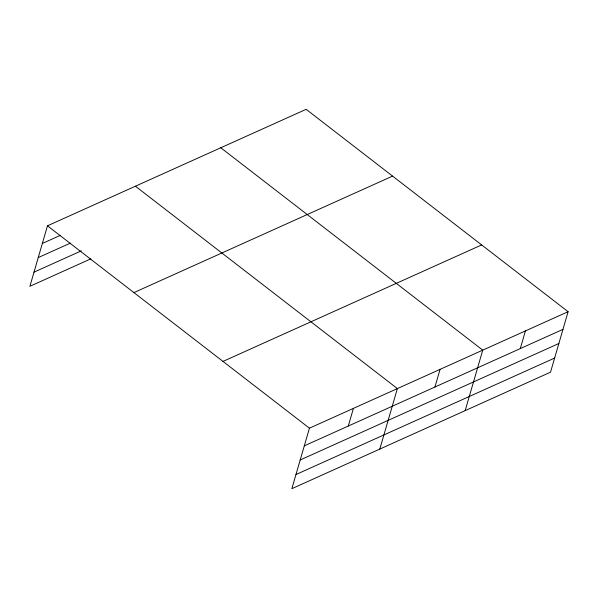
<?xml version="1.0" encoding="UTF-8"?>
<svg xmlns="http://www.w3.org/2000/svg" width="598" height="598" viewBox="0 0 598 598"><rect width="100%" height="100%" fill="white"/><g stroke="black" fill="none" stroke-linecap="round" stroke-linejoin="round"><path stroke-width="0.9" d="M568.1 311.708L309.435 428.19L291.861 488.678L550.526 372.188L568.1 311.708L306.139 109.322L47.474 225.812L29.9 286.293L90.784 258.874M348.275 426.045L353.411 408.389M379.805 449.068L397.378 388.588L135.417 186.202M434.933 387.018L440.061 369.37M465.169 410.632L482.743 350.144L220.782 147.766M520.29 348.582L525.418 330.926M42.346 243.461L60.099 235.47M38.235 257.596L70.37 243.124M34.004 272.157L81.365 250.831M133.922 292.594L392.587 176.111M222.987 361.409L481.652 244.918M304.307 445.846L562.972 329.363M300.196 459.982L558.868 343.491M295.965 474.543L554.638 358.053M47.474 225.812L309.435 428.19"/></g></svg>
